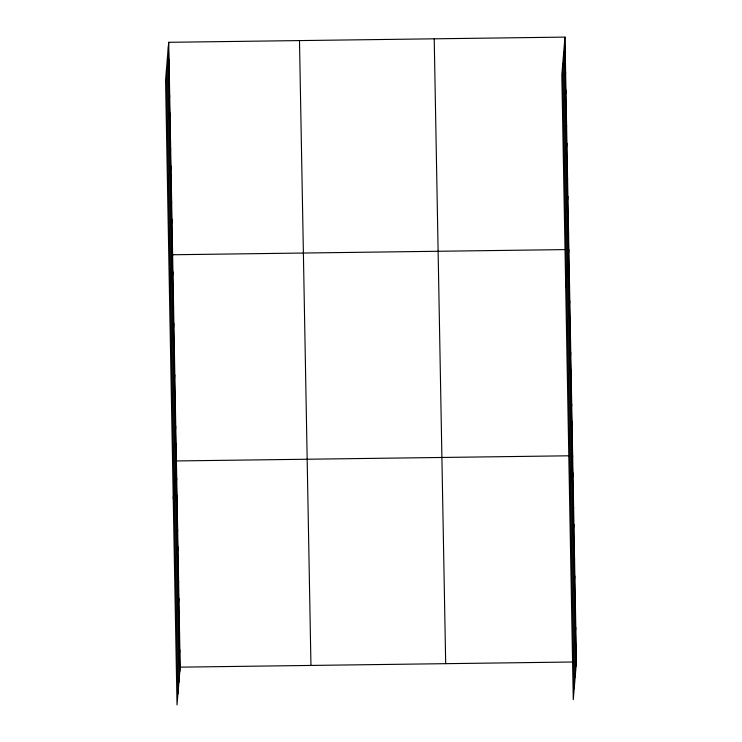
<?xml version="1.0" encoding="UTF-8"?>
<svg xmlns="http://www.w3.org/2000/svg" width="742" height="742" viewBox="0 0 742 742"><rect width="100%" height="100%" fill="white"/><g stroke="black" fill="none" stroke-linecap="round" stroke-linejoin="round"><path stroke-width="1.11" d="M168.722 42.303L165.559 80.053L177.023 704.9L180.185 667.151L168.722 42.303L564.977 37.1L576.441 661.947L573.278 699.697L561.815 74.849L564.977 37.1M168.703 64.137L169.046 60.009M169.028 81.843L169.371 77.715M169.352 99.549L169.695 95.421M169.677 117.255L170.02 113.118M170.001 134.951L170.345 130.824M170.326 152.657L170.669 148.53M170.651 170.363L170.994 166.236M170.975 188.069L171.319 183.942M171.3 205.766L171.652 201.638M171.625 223.472L171.977 219.344M171.949 241.178L172.302 237.05M169.454 292.496L172.626 254.756L564.523 249.609M172.589 276.061L172.942 271.934M172.905 293.248L173.257 289.12M173.22 310.434L173.572 306.307M173.535 327.612L173.888 323.484M173.851 344.798L174.203 340.671M174.166 361.985L174.518 357.857M174.481 379.162L174.834 375.035M174.797 396.349L175.149 392.221M175.112 413.535L175.464 409.398M175.427 430.712L175.78 426.585M175.743 447.899L176.095 443.772M173.238 498.698L176.41 460.949L569.392 455.792M176.373 482.263L176.726 478.136M176.689 499.449L177.041 495.322M177.004 516.636L177.357 512.499M177.319 533.813L177.672 529.686M177.635 551L177.987 546.873M177.95 568.177L178.303 564.05M178.265 585.364L178.618 581.236M178.581 602.55L178.933 598.423M178.896 619.728L179.239 615.6M179.212 636.914L179.555 632.787M179.527 654.101L179.87 649.973M564.959 58.933L565.302 54.806M565.283 76.639L565.627 72.512M565.608 94.345L565.951 90.209M565.933 112.042L566.276 107.915M566.257 129.748L566.6 125.621M566.582 147.454L566.925 143.327M566.907 165.16L567.25 161.033M567.231 182.857L567.574 178.729M567.556 200.563L567.908 196.435M567.88 218.269L568.233 214.141M568.205 235.975L568.558 231.847M565.71 287.293L568.882 249.544M568.845 270.858L569.197 266.73M569.16 288.044L569.513 283.917M569.476 305.231L569.828 301.094M569.791 322.408L570.144 318.281M570.106 339.595L570.459 335.467M570.422 356.772L570.774 352.645M570.737 373.959L571.09 369.831M571.052 391.145L571.405 387.018M571.368 408.323L571.72 404.195M571.683 425.509L572.036 421.382M571.999 442.696L572.351 438.568M569.494 493.495L572.666 455.746M572.629 477.06L572.982 472.932M572.945 494.246L573.297 490.119M573.26 511.423L573.612 507.296M573.575 528.61L573.928 524.483M573.891 545.797L574.243 541.66M574.206 562.974L574.558 558.847M574.521 580.161L574.874 576.033M574.837 597.347L575.18 593.21M575.152 614.524L575.495 610.397M575.467 631.711L575.811 627.584M575.783 648.888L576.126 644.761M180.185 667.151L573.176 661.994M564.634 41.227L576.098 666.075M563.697 52.32L575.171 677.168M562.742 63.756L574.206 688.604M434.218 38.816L445.682 663.663M299.49 40.587L310.954 665.435M168.378 46.431L179.842 671.278M167.442 57.533L178.915 682.371M166.486 68.96L177.95 693.807"/></g></svg>
